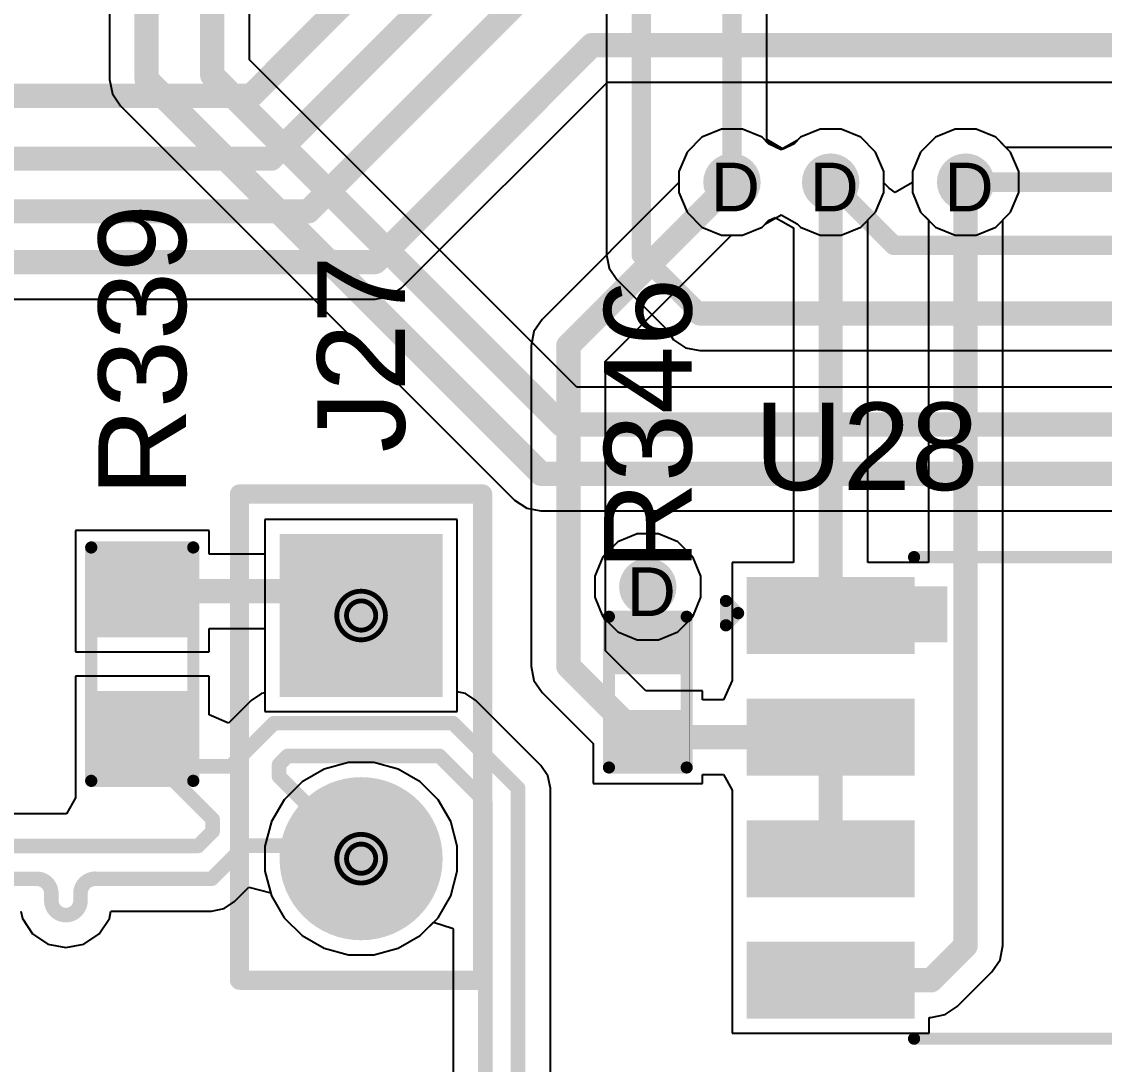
# Model space of a CAD drawing. Header units: inches. Extents: x -11 to 5428, y 0 to 5423.
# Drawn here: x 134.55 to 145.86, y 19.94 to 30.84 of the extents above; entities that cross this region are included whole.
import ezdxf

# ---------------------------------------------------------------- set-up
doc = ezdxf.new("R2010")
doc.units = ezdxf.units.IN
for name, color, linetype in [('Bottom Layer', 5, 'Continuous'), ('Bottom Solder', 6, 'Continuous'), ('Drill Drawing', 1, 'Continuous'), ('GND', 16, 'Continuous'), ('Multi-Layer', 9, 'Continuous'), ('Pad Holes', 156, 'Continuous'), ('PWR', 76, 'Continuous'), ('Top Layer', 1, 'Continuous'), ('Top Overlay', 2, 'Continuous'), ('Top Paste', 8, 'Continuous'), ('Top Solder', 216, 'Continuous'), ('Via Holes', 16, 'Continuous')]:
    doc.layers.add(name, color=color, linetype=linetype)
doc.styles.add('Arial', font='', dxfattribs={"height": 0.2})
doc.styles.get('Arial').set_extended_font_data('Arial')

# ---------------------------------------------------------------- blocks, each defined once
blk = doc.blocks.new('HDR1X2__283')
at = {"layer": 'Bottom Layer'}
blk.add_hatch(color=5, dxfattribs=at).paths.add_polyline_path([(-0.75, 0.75), (0.75, 0.75), (0.75, -0.75), (-0.75, -0.75)])
h = blk.add_hatch(color=5, dxfattribs=at)
edge = h.paths.add_edge_path()
edge.add_arc((2.54, 0), 0.75, 0, 360)
at = {"layer": 'Bottom Solder'}
blk.add_hatch(color=6, dxfattribs=at).paths.add_polyline_path([(-0.852, 0.852), (0.852, 0.852), (0.852, -0.852), (-0.852, -0.852)])
h = blk.add_hatch(color=6, dxfattribs=at)
edge = h.paths.add_edge_path()
edge.add_arc((2.54, 0), 0.852, 0, 360)
at = {"layer": 'GND'}
blk.add_hatch(color=16, dxfattribs=at).paths.add_polyline_path([(-0.75, 0.75), (0.75, 0.75), (0.75, -0.75), (-0.75, -0.75)])
h = blk.add_hatch(color=16, dxfattribs=at)
edge = h.paths.add_edge_path()
edge.add_arc((2.54, 0), 0.75, 0, 360)
at = {"layer": 'Multi-Layer'}
blk.add_hatch(color=9, dxfattribs=at).paths.add_polyline_path([(-0.75, 0.75), (0.75, 0.75), (0.75, -0.75), (-0.75, -0.75)])
h = blk.add_hatch(color=9, dxfattribs=at)
edge = h.paths.add_edge_path()
edge.add_arc((2.54, 0), 0.75, 0, 360)
at = {"layer": 'Pad Holes'}
h = blk.add_hatch(color=7, dxfattribs=at)
edge = h.paths.add_edge_path()
edge.add_arc((0, 0), 0.45, 0, 360)
h = blk.add_hatch(color=7, dxfattribs=at)
edge = h.paths.add_edge_path()
edge.add_arc((2.54, 0), 0.45, 0, 360)
at = {"layer": 'PWR'}
blk.add_hatch(color=76, dxfattribs=at).paths.add_polyline_path([(-0.75, 0.75), (0.75, 0.75), (0.75, -0.75), (-0.75, -0.75)])
h = blk.add_hatch(color=76, dxfattribs=at)
edge = h.paths.add_edge_path()
edge.add_arc((2.54, 0), 0.75, 0, 360)
at = {"layer": 'Top Layer'}
blk.add_hatch(color=1, dxfattribs=at).paths.add_polyline_path([(-0.75, 0.75), (0.75, 0.75), (0.75, -0.75), (-0.75, -0.75)])
h = blk.add_hatch(color=1, dxfattribs=at)
edge = h.paths.add_edge_path()
edge.add_arc((2.54, 0), 0.75, 0, 360)
at = {"layer": 'Top Solder'}
blk.add_hatch(color=216, dxfattribs=at).paths.add_polyline_path([(-0.852, 0.852), (0.852, 0.852), (0.852, -0.852), (-0.852, -0.852)])
h = blk.add_hatch(color=216, dxfattribs=at)
edge = h.paths.add_edge_path()
edge.add_arc((2.54, 0), 0.852, 0, 360)
at = {"layer": 'Top Overlay'}
for points in [[(-1.27, -1.27, 0.2, 0.2, 0), (-1.27, 1.27, 0.2, 0.2, 0)], [(3.81, 1.27, 0.2, 0.2, 0), (-1.27, 1.27, 0.2, 0.2, 0)], [(3.81, -1.27, 0.2, 0.2, 0), (3.81, 1.27, 0.2, 0.2, 0)], [(3.81, -1.27, 0.2, 0.2, 0), (-1.27, -1.27, 0.2, 0.2, 0)]]:
    blk.add_lwpolyline(points, format="xyseb", dxfattribs=at)
for points in [[(-1.32, 1.27, 0.1, 0.1, 1), (-1.22, 1.27, 0.1, 0.1, 1)], [(-1.32, 1.27, 0.1, 0.1, 1), (-1.22, 1.27, 0.1, 0.1, 1)], [(3.76, 1.27, 0.1, 0.1, 1), (3.86, 1.27, 0.1, 0.1, 1)], [(3.76, 1.27, 0.1, 0.1, 1), (3.86, 1.27, 0.1, 0.1, 1)], [(-1.32, -1.27, 0.1, 0.1, 1), (-1.22, -1.27, 0.1, 0.1, 1)], [(-1.32, -1.27, 0.1, 0.1, 1), (-1.22, -1.27, 0.1, 0.1, 1)], [(3.76, -1.27, 0.1, 0.1, 1), (3.86, -1.27, 0.1, 0.1, 1)], [(3.76, -1.27, 0.1, 0.1, 1), (3.86, -1.27, 0.1, 0.1, 1)]]:
    blk.add_lwpolyline(points, format="xyseb", close=True, dxfattribs=at)
blk = doc.blocks.new('R___0603_288')
at = {"layer": 'Top Layer'}
for points in [[(-0.381, 0.444), (-0.381, -0.445), (-1.143, -0.445), (-1.143, 0.444)], [(1.143, 0.444), (1.143, -0.445), (0.381, -0.445), (0.381, 0.444)]]:
    blk.add_hatch(color=1, dxfattribs=at).paths.add_polyline_path(points)
at = {"layer": 'Top Paste'}
for points in [[(-0.381, 0.444), (-0.381, -0.445), (-1.143, -0.445), (-1.143, 0.444)], [(1.143, 0.444), (1.143, -0.445), (0.381, -0.445), (0.381, 0.444)]]:
    blk.add_hatch(color=8, dxfattribs=at).paths.add_polyline_path(points)
at = {"layer": 'Top Solder'}
for points in [[(-0.279, 0.546), (-0.279, -0.546), (-1.245, -0.546), (-1.245, 0.546)], [(1.245, 0.546), (1.245, -0.546), (0.279, -0.546), (0.279, 0.546)]]:
    blk.add_hatch(color=216, dxfattribs=at).paths.add_polyline_path(points)
at = {"layer": 'Top Overlay'}
for points in [[(-1.219, -0.533, 0.127, 0.127, 0), (-1.219, 0.533, 0.127, 0.127, 0)], [(1.219, 0.533, 0.127, 0.127, 0), (-1.219, 0.533, 0.127, 0.127, 0)], [(1.219, -0.533, 0.127, 0.127, 0), (1.219, 0.533, 0.127, 0.127, 0)], [(1.219, -0.533, 0.127, 0.127, 0), (-1.219, -0.533, 0.127, 0.127, 0)]]:
    blk.add_lwpolyline(points, format="xyseb", dxfattribs=at)
for points in [[(-1.251, 0.533, 0.0635, 0.0635, 1), (-1.187, 0.533, 0.0635, 0.0635, 1)], [(-1.251, 0.533, 0.0635, 0.0635, 1), (-1.187, 0.533, 0.0635, 0.0635, 1)], [(1.187, 0.533, 0.0635, 0.0635, 1), (1.251, 0.533, 0.0635, 0.0635, 1)], [(1.187, 0.533, 0.0635, 0.0635, 1), (1.251, 0.533, 0.0635, 0.0635, 1)], [(-1.251, -0.533, 0.0635, 0.0635, 1), (-1.187, -0.533, 0.0635, 0.0635, 1)], [(-1.251, -0.533, 0.0635, 0.0635, 1), (-1.187, -0.533, 0.0635, 0.0635, 1)], [(1.187, -0.533, 0.0635, 0.0635, 1), (1.251, -0.533, 0.0635, 0.0635, 1)], [(1.187, -0.533, 0.0635, 0.0635, 1), (1.251, -0.533, 0.0635, 0.0635, 1)]]:
    blk.add_lwpolyline(points, format="xyseb", close=True, dxfattribs=at)
blk = doc.blocks.new('SOIC_8_0_154___3_90___W______293')
at = {"layer": 'Top Layer'}
for points in [[(-3.475, 1.605), (-3.475, 2.205), (-1.925, 2.205), (-1.925, 1.605)], [(1.925, 1.605), (1.925, 2.205), (3.475, 2.205), (3.475, 1.605)], [(-3.475, 0.335), (-3.475, 0.935), (-1.925, 0.935), (-1.925, 0.335)], [(1.925, 0.335), (1.925, 0.935), (3.475, 0.935), (3.475, 0.335)], [(-3.475, -0.935), (-3.475, -0.335), (-1.925, -0.335), (-1.925, -0.935)], [(1.925, -0.935), (1.925, -0.335), (3.475, -0.335), (3.475, -0.935)], [(-3.475, -2.205), (-3.475, -1.605), (-1.925, -1.605), (-1.925, -2.205)], [(1.925, -2.205), (1.925, -1.605), (3.475, -1.605), (3.475, -2.205)]]:
    blk.add_hatch(color=1, dxfattribs=at).paths.add_polyline_path(points)
at = {"layer": 'Top Overlay'}
blk.add_hatch(color=2, dxfattribs=at).paths.add_polyline_path([(-1.838, 1.626), (-1.483, 1.626), (-1.483, 2.21), (-1.838, 2.21)])
at = {"layer": 'Top Paste'}
for points in [[(-3.475, 1.605), (-3.475, 2.205), (-1.925, 2.205), (-1.925, 1.605)], [(1.925, 1.605), (1.925, 2.205), (3.475, 2.205), (3.475, 1.605)], [(-3.475, 0.335), (-3.475, 0.935), (-1.925, 0.935), (-1.925, 0.335)], [(1.925, 0.335), (1.925, 0.935), (3.475, 0.935), (3.475, 0.335)], [(-3.475, -0.935), (-3.475, -0.335), (-1.925, -0.335), (-1.925, -0.935)], [(1.925, -0.935), (1.925, -0.335), (3.475, -0.335), (3.475, -0.935)], [(-3.475, -2.205), (-3.475, -1.605), (-1.925, -1.605), (-1.925, -2.205)], [(1.925, -2.205), (1.925, -1.605), (3.475, -1.605), (3.475, -2.205)]]:
    blk.add_hatch(color=8, dxfattribs=at).paths.add_polyline_path(points)
at = {"layer": 'Top Solder'}
for points in [[(-3.577, 1.503), (-3.577, 2.307), (-1.823, 2.307), (-1.823, 1.503)], [(1.823, 1.503), (1.823, 2.307), (3.577, 2.307), (3.577, 1.503)], [(-3.577, 0.233), (-3.577, 1.037), (-1.823, 1.037), (-1.823, 0.233)], [(1.823, 0.233), (1.823, 1.037), (3.577, 1.037), (3.577, 0.233)], [(-3.577, -1.037), (-3.577, -0.233), (-1.823, -0.233), (-1.823, -1.037)], [(1.823, -1.037), (1.823, -0.233), (3.577, -0.233), (3.577, -1.037)], [(-3.577, -2.307), (-3.577, -1.503), (-1.823, -1.503), (-1.823, -2.307)], [(1.823, -2.307), (1.823, -1.503), (3.577, -1.503), (3.577, -2.307)]]:
    blk.add_hatch(color=216, dxfattribs=at).paths.add_polyline_path(points)
at = {"layer": 'Top Overlay'}
for points in [[(-1.829, 2.515, 0.127, 0.127, 0), (1.803, 2.515, 0.127, 0.127, 0)], [(-3.794, 2.057, 0.127, 0.127, 0), (-3.667, 1.93, 0.127, 0.127, 0)], [(-3.794, 1.803, 0.127, 0.127, 0), (-3.794, 2.057, 0.127, 0.127, 0)], [(-3.794, 1.803, 0.127, 0.127, 0), (-3.667, 1.93, 0.127, 0.127, 0)], [(-1.829, -2.515, 0.127, 0.127, 0), (1.803, -2.515, 0.127, 0.127, 0)]]:
    blk.add_lwpolyline(points, format="xyseb", dxfattribs=at)
for points in [[(-1.861, 2.515, 0.0635, 0.0635, 1), (-1.797, 2.515, 0.0635, 0.0635, 1)], [(1.772, 2.515, 0.0635, 0.0635, 1), (1.835, 2.515, 0.0635, 0.0635, 1)], [(-3.826, 2.057, 0.0635, 0.0635, 1), (-3.762, 2.057, 0.0635, 0.0635, 1)], [(-3.826, 2.057, 0.0635, 0.0635, 1), (-3.762, 2.057, 0.0635, 0.0635, 1)], [(-3.699, 1.93, 0.0635, 0.0635, 1), (-3.635, 1.93, 0.0635, 0.0635, 1)], [(-3.699, 1.93, 0.0635, 0.0635, 1), (-3.635, 1.93, 0.0635, 0.0635, 1)], [(-3.826, 1.803, 0.0635, 0.0635, 1), (-3.762, 1.803, 0.0635, 0.0635, 1)], [(-3.826, 1.803, 0.0635, 0.0635, 1), (-3.762, 1.803, 0.0635, 0.0635, 1)], [(-1.861, -2.515, 0.0635, 0.0635, 1), (-1.797, -2.515, 0.0635, 0.0635, 1)], [(1.772, -2.515, 0.0635, 0.0635, 1), (1.835, -2.515, 0.0635, 0.0635, 1)]]:
    blk.add_lwpolyline(points, format="xyseb", close=True, dxfattribs=at)
blk = doc.blocks.new('R___0402_296')
at = {"layer": 'Top Layer'}
for points in [[(-0.699, -0.318), (-0.699, 0.317), (-0.241, 0.317), (-0.241, -0.318)], [(0.241, -0.318), (0.241, 0.317), (0.698, 0.317), (0.698, -0.318)]]:
    blk.add_hatch(color=1, dxfattribs=at).paths.add_polyline_path(points)
at = {"layer": 'Top Paste'}
for points in [[(-0.699, -0.318), (-0.699, 0.317), (-0.241, 0.317), (-0.241, -0.318)], [(0.241, -0.318), (0.241, 0.317), (0.698, 0.317), (0.698, -0.318)]]:
    blk.add_hatch(color=8, dxfattribs=at).paths.add_polyline_path(points)
at = {"layer": 'Top Solder'}
for points in [[(-0.754, -0.373), (-0.754, 0.372), (-0.186, 0.372), (-0.186, -0.373)], [(0.186, -0.373), (0.186, 0.372), (0.753, 0.372), (0.753, -0.373)]]:
    blk.add_hatch(color=216, dxfattribs=at).paths.add_polyline_path(points)
at = {"layer": 'Top Overlay'}
for points in [[(-0.787, 0.406, 0.127, 0.127, 0), (-0.787, -0.406, 0.127, 0.127, 0)], [(-0.787, 0.406, 0.127, 0.127, 0), (0.787, 0.406, 0.127, 0.127, 0)], [(0.787, 0.406, 0.127, 0.127, 0), (0.787, -0.406, 0.127, 0.127, 0)], [(-0.787, -0.406, 0.127, 0.127, 0), (0.787, -0.406, 0.127, 0.127, 0)], [(-0.813, -0.432, 0.00323, 0.00323, 0), (0.813, -0.432, 0.00323, 0.00323, 0)]]:
    blk.add_lwpolyline(points, format="xyseb", dxfattribs=at)
for points in [[(-0.819, 0.406, 0.0635, 0.0635, 1), (-0.756, 0.406, 0.0635, 0.0635, 1)], [(-0.819, 0.406, 0.0635, 0.0635, 1), (-0.756, 0.406, 0.0635, 0.0635, 1)], [(0.756, 0.406, 0.0635, 0.0635, 1), (0.819, 0.406, 0.0635, 0.0635, 1)], [(0.756, 0.406, 0.0635, 0.0635, 1), (0.819, 0.406, 0.0635, 0.0635, 1)], [(-0.819, -0.406, 0.0635, 0.0635, 1), (-0.756, -0.406, 0.0635, 0.0635, 1)], [(-0.819, -0.406, 0.0635, 0.0635, 1), (-0.756, -0.406, 0.0635, 0.0635, 1)], [(-0.814, -0.432, 0.00161, 0.00161, 1), (-0.812, -0.432, 0.00161, 0.00161, 1)], [(0.756, -0.406, 0.0635, 0.0635, 1), (0.819, -0.406, 0.0635, 0.0635, 1)], [(0.756, -0.406, 0.0635, 0.0635, 1), (0.819, -0.406, 0.0635, 0.0635, 1)], [(0.812, -0.432, 0.00161, 0.00161, 1), (0.814, -0.432, 0.00161, 0.00161, 1)]]:
    blk.add_lwpolyline(points, format="xyseb", close=True, dxfattribs=at)

msp = doc.modelspace()

# ---------------------------------------------------------------- hatches: boundary and pattern name
at = {"layer": 'Bottom Layer'}
h = msp.add_hatch(color=5, dxfattribs=at)
edge = h.paths.add_edge_path()
edge.add_arc((141.968, 29.159), 0.3, 0, 360)
h = msp.add_hatch(color=5, dxfattribs=at)
edge = h.paths.add_edge_path()
edge.add_arc((142.999, 29.159), 0.3, 0, 360)
h = msp.add_hatch(color=5, dxfattribs=at)
edge = h.paths.add_edge_path()
edge.add_arc((144.409, 29.159), 0.3, 0, 360)
h = msp.add_hatch(color=5, dxfattribs=at)
edge = h.paths.add_edge_path()
edge.add_arc((141.089, 24.932), 0.3, 0, 360)
at = {"layer": 'GND'}
h = msp.add_hatch(color=16, dxfattribs=at)
edge = h.paths.add_edge_path()
edge.add_arc((141.968, 29.159), 0.3, 0, 360)
h = msp.add_hatch(color=16, dxfattribs=at)
edge = h.paths.add_edge_path()
edge.add_arc((142.999, 29.159), 0.3, 0, 360)
h = msp.add_hatch(color=16, dxfattribs=at)
edge = h.paths.add_edge_path()
edge.add_arc((144.409, 29.159), 0.3, 0, 360)
h = msp.add_hatch(color=16, dxfattribs=at)
edge = h.paths.add_edge_path()
edge.add_arc((141.089, 24.932), 0.3, 0, 360)
at = {"layer": 'PWR'}
h = msp.add_hatch(color=76, dxfattribs=at)
edge = h.paths.add_edge_path()
edge.add_arc((141.968, 29.159), 0.3, 0, 360)
h = msp.add_hatch(color=76, dxfattribs=at)
edge = h.paths.add_edge_path()
edge.add_arc((142.999, 29.159), 0.3, 0, 360)
h = msp.add_hatch(color=76, dxfattribs=at)
edge = h.paths.add_edge_path()
edge.add_arc((144.409, 29.159), 0.3, 0, 360)
h = msp.add_hatch(color=76, dxfattribs=at)
edge = h.paths.add_edge_path()
edge.add_arc((141.089, 24.932), 0.3, 0, 360)
at = {"layer": 'Top Layer'}
h = msp.add_hatch(color=1, dxfattribs=at)
edge = h.paths.add_edge_path()
edge.add_arc((141.968, 29.159), 0.3, 0, 360)
h = msp.add_hatch(color=1, dxfattribs=at)
edge = h.paths.add_edge_path()
edge.add_arc((142.999, 29.159), 0.3, 0, 360)
h = msp.add_hatch(color=1, dxfattribs=at)
edge = h.paths.add_edge_path()
edge.add_arc((144.409, 29.159), 0.3, 0, 360)
h = msp.add_hatch(color=1, dxfattribs=at)
edge = h.paths.add_edge_path()
edge.add_arc((141.089, 24.932), 0.3, 0, 360)
at = {"layer": 'Via Holes'}
h = msp.add_hatch(color=7, dxfattribs=at)
edge = h.paths.add_edge_path()
edge.add_arc((141.968, 29.159), 0.15, 0, 360)
h = msp.add_hatch(color=7, dxfattribs=at)
edge = h.paths.add_edge_path()
edge.add_arc((142.999, 29.159), 0.15, 0, 360)
h = msp.add_hatch(color=7, dxfattribs=at)
edge = h.paths.add_edge_path()
edge.add_arc((144.409, 29.159), 0.15, 0, 360)
h = msp.add_hatch(color=7, dxfattribs=at)
edge = h.paths.add_edge_path()
edge.add_arc((141.089, 24.932), 0.15, 0, 360)

# ---------------------------------------------------------------- linework, layer by layer
at = {"layer": 'Bottom Layer'}
for p, q in [((135.466, 31.999), (135.466, 30.231)), ((136.928, 30.436), (136.928, 31.183)), ((140.658, 30.999), (140.658, 28.4)), ((142.331, 29.606), (142.331, 30.999)), ((140.347, 27.016), (136.928, 30.436)), ((135.466, 30.231), (135.496, 30.083)), ((135.496, 30.083), (135.58, 29.957)), ((135.58, 29.957), (139.698, 25.838)), ((142.889, 29.713), (142.685, 29.629)), ((143.109, 29.713), (142.889, 29.713)), ((143.313, 29.629), (143.109, 29.713)), ((144.299, 29.713), (144.095, 29.629)), ((144.519, 29.713), (144.299, 29.713)), ((144.723, 29.629), (144.519, 29.713)), ((142.503, 29.505), (142.331, 29.606)), ((142.616, 29.56), (142.503, 29.505)), ((142.685, 29.629), (142.616, 29.56)), ((143.468, 29.473), (143.313, 29.629)), ((144.095, 29.629), (143.939, 29.473)), ((144.83, 29.522), (144.723, 29.629)), ((158.691, 29.522), (144.83, 29.522)), ((143.553, 29.269), (143.468, 29.473)), ((143.939, 29.473), (143.855, 29.269)), ((143.553, 29.152), (143.553, 29.269)), ((143.855, 29.269), (143.855, 29.154)), ((143.61, 29.095), (143.553, 29.152)), ((143.673, 29.052), (143.61, 29.095)), ((143.855, 29.154), (143.673, 29.052)), ((140.658, 28.4), (140.658, 28.4)), ((140.658, 28.4), (140.686, 28.261)), ((140.686, 28.261), (140.764, 28.143)), ((140.764, 28.143), (141.285, 27.623)), ((141.285, 27.623), (141.358, 27.513)), ((141.358, 27.513), (141.484, 27.429)), ((141.484, 27.429), (141.633, 27.399)), ((141.633, 27.399), (163.697, 27.399)), ((168.921, 27.016), (140.347, 27.016)), ((139.698, 25.838), (139.824, 25.754)), ((139.824, 25.754), (139.973, 25.725)), ((139.973, 25.725), (155.323, 25.725)), ((139.098, 25.636), (137.09, 25.636)), ((137.09, 25.636), (137.09, 23.628)), ((139.098, 23.628), (139.098, 25.636)), ((137.09, 23.628), (139.098, 23.628)), ((137.962, 23.096), (137.707, 23.027)), ((138.226, 23.096), (137.962, 23.096)), ((138.482, 23.027), (138.226, 23.096)), ((137.707, 23.027), (137.478, 22.895)), ((138.711, 22.895), (138.482, 23.027)), ((137.478, 22.895), (137.291, 22.708)), ((138.898, 22.708), (138.711, 22.895)), ((137.291, 22.708), (137.159, 22.479)), ((139.03, 22.479), (138.898, 22.708)), ((137.159, 22.479), (137.09, 22.224)), ((139.098, 22.224), (139.03, 22.479)), ((137.09, 22.224), (137.09, 21.96)), ((139.098, 21.96), (139.098, 22.224)), ((137.09, 21.96), (137.159, 21.704)), ((139.03, 21.704), (139.098, 21.96)), ((137.159, 21.704), (137.291, 21.475)), ((138.898, 21.475), (139.03, 21.704)), ((137.291, 21.475), (137.478, 21.288)), ((138.711, 21.288), (138.898, 21.475)), ((137.478, 21.288), (137.707, 21.156)), ((138.482, 21.156), (138.711, 21.288)), ((137.707, 21.156), (137.962, 21.088)), ((138.226, 21.088), (138.482, 21.156)), ((137.962, 21.088), (138.226, 21.088))]:
    msp.add_line(p, q, dxfattribs=at)
for points in [[(135.854, 30.231, 0.254, 0.254, 0), (135.854, 31.999, 0.254, 0.254, 0)], [(136.539, 30.275, 0.254, 0.254, 0), (136.539, 31.656, 0.254, 0.254, 0)], [(141.021, 28.4, 0.203, 0.203, 0), (141.021, 31.42, 0.203, 0.203, 0)], [(141.968, 29.159, 0.203, 0.203, 0), (141.968, 31.42, 0.203, 0.203, 0)], [(135.854, 30.231, 0.254, 0.254, 0), (139.973, 26.113, 0.254, 0.254, 0)], [(136.539, 30.275, 0.254, 0.254, 0), (140.186, 26.628, 0.254, 0.254, 0)], [(142.999, 29.159, 0.203, 0.203, 0), (143.659, 28.499, 0.203, 0.203, 0)], [(144.409, 29.159, 0.203, 0.203, 0), (158.841, 29.159, 0.203, 0.203, 0)], [(141.021, 28.4, 0.203, 0.203, 0), (141.633, 27.788, 0.203, 0.203, 0)], [(143.659, 28.499, 0.203, 0.203, 0), (159.024, 28.499, 0.203, 0.203, 0)], [(141.633, 27.788, 0.254, 0.254, 0), (163.697, 27.788, 0.254, 0.254, 0)], [(140.186, 26.628, 0.254, 0.254, 0), (169.082, 26.628, 0.254, 0.254, 0)], [(139.973, 26.113, 0.254, 0.254, 0), (169.295, 26.113, 0.254, 0.254, 0)]]:
    msp.add_lwpolyline(points, format="xyseb", dxfattribs=at)
for points in [[(135.791, 30.231, 0.127, 0.127, 1), (135.918, 30.231, 0.127, 0.127, 1)], [(135.791, 30.231, 0.127, 0.127, 1), (135.918, 30.231, 0.127, 0.127, 1)], [(136.476, 30.275, 0.127, 0.127, 1), (136.603, 30.275, 0.127, 0.127, 1)], [(136.476, 30.275, 0.127, 0.127, 1), (136.603, 30.275, 0.127, 0.127, 1)], [(141.917, 29.159, 0.102, 0.102, 1), (142.019, 29.159, 0.102, 0.102, 1)], [(142.948, 29.159, 0.102, 0.102, 1), (143.05, 29.159, 0.102, 0.102, 1)], [(144.358, 29.159, 0.102, 0.102, 1), (144.46, 29.159, 0.102, 0.102, 1)], [(140.97, 28.4, 0.102, 0.102, 1), (141.072, 28.4, 0.102, 0.102, 1)], [(140.97, 28.4, 0.102, 0.102, 1), (141.072, 28.4, 0.102, 0.102, 1)], [(143.608, 28.499, 0.102, 0.102, 1), (143.71, 28.499, 0.102, 0.102, 1)], [(143.608, 28.499, 0.102, 0.102, 1), (143.71, 28.499, 0.102, 0.102, 1)], [(141.569, 27.788, 0.127, 0.127, 1), (141.696, 27.788, 0.127, 0.127, 1)], [(141.582, 27.788, 0.102, 0.102, 1), (141.684, 27.788, 0.102, 0.102, 1)], [(140.122, 26.628, 0.127, 0.127, 1), (140.249, 26.628, 0.127, 0.127, 1)], [(140.123, 26.628, 0.127, 0.127, 1), (140.25, 26.628, 0.127, 0.127, 1)], [(139.909, 26.113, 0.127, 0.127, 1), (140.036, 26.113, 0.127, 0.127, 1)], [(139.909, 26.113, 0.127, 0.127, 1), (140.036, 26.113, 0.127, 0.127, 1)]]:
    msp.add_lwpolyline(points, format="xyseb", close=True, dxfattribs=at)
at = {"layer": 'Drill Drawing'}
for points in [[(138.348, 24.632, 0.0508, 0.0508, 1), (137.84, 24.632, 0.0508, 0.0508, 1)], [(138.247, 24.632, 0.0508, 0.0508, 1), (137.942, 24.632, 0.0508, 0.0508, 1)], [(137.827, 24.632, 0.0254, 0.0254, 1), (137.853, 24.632, 0.0254, 0.0254, 1)], [(137.929, 24.632, 0.0254, 0.0254, 1), (137.954, 24.632, 0.0254, 0.0254, 1)], [(138.234, 24.632, 0.0254, 0.0254, 1), (138.259, 24.632, 0.0254, 0.0254, 1)], [(138.335, 24.632, 0.0254, 0.0254, 1), (138.361, 24.632, 0.0254, 0.0254, 1)], [(138.348, 22.092, 0.0508, 0.0508, 1), (137.84, 22.092, 0.0508, 0.0508, 1)], [(138.247, 22.092, 0.0508, 0.0508, 1), (137.942, 22.092, 0.0508, 0.0508, 1)], [(137.827, 22.092, 0.0254, 0.0254, 1), (137.853, 22.092, 0.0254, 0.0254, 1)], [(137.929, 22.092, 0.0254, 0.0254, 1), (137.954, 22.092, 0.0254, 0.0254, 1)], [(138.234, 22.092, 0.0254, 0.0254, 1), (138.259, 22.092, 0.0254, 0.0254, 1)], [(138.335, 22.092, 0.0254, 0.0254, 1), (138.361, 22.092, 0.0254, 0.0254, 1)]]:
    msp.add_lwpolyline(points, format="xyseb", close=True, dxfattribs=at)
at = {"layer": 'GND'}
for p, q in [((141.858, 29.713), (141.654, 29.629)), ((142.078, 29.713), (141.858, 29.713)), ((142.282, 29.629), (142.078, 29.713)), ((142.889, 29.713), (142.685, 29.629)), ((143.109, 29.713), (142.889, 29.713)), ((143.313, 29.629), (143.109, 29.713)), ((144.299, 29.713), (144.095, 29.629)), ((144.519, 29.713), (144.299, 29.713)), ((144.723, 29.629), (144.519, 29.713)), ((141.654, 29.629), (141.499, 29.473)), ((142.318, 29.593), (142.282, 29.629)), ((142.483, 29.499), (142.318, 29.593)), ((142.649, 29.593), (142.483, 29.499)), ((142.685, 29.629), (142.649, 29.593)), ((143.468, 29.473), (143.313, 29.629)), ((144.095, 29.629), (143.939, 29.473)), ((144.879, 29.473), (144.723, 29.629)), ((141.499, 29.473), (141.414, 29.269)), ((143.553, 29.269), (143.468, 29.473)), ((143.939, 29.473), (143.855, 29.269)), ((144.963, 29.269), (144.879, 29.473)), ((141.414, 29.269), (141.414, 29.049)), ((143.553, 29.049), (143.553, 29.269)), ((143.855, 29.269), (143.855, 29.049)), ((144.963, 29.049), (144.963, 29.269)), ((141.414, 29.049), (141.499, 28.845)), ((143.468, 28.845), (143.553, 29.049)), ((143.855, 29.049), (143.939, 28.845)), ((144.879, 28.845), (144.963, 29.049)), ((141.499, 28.845), (141.654, 28.69)), ((143.313, 28.69), (143.468, 28.845)), ((143.939, 28.845), (144.095, 28.69)), ((144.723, 28.69), (144.879, 28.845)), ((142.318, 28.725), (142.483, 28.819)), ((142.483, 28.819), (142.649, 28.725)), ((141.654, 28.69), (141.858, 28.605)), ((142.078, 28.605), (142.282, 28.69)), ((142.282, 28.69), (142.318, 28.725)), ((142.649, 28.725), (142.685, 28.69)), ((142.685, 28.69), (142.889, 28.605)), ((143.109, 28.605), (143.313, 28.69)), ((144.095, 28.69), (144.299, 28.605)), ((144.519, 28.605), (144.723, 28.69)), ((141.858, 28.605), (142.078, 28.605)), ((142.889, 28.605), (143.109, 28.605)), ((144.299, 28.605), (144.519, 28.605)), ((139.098, 25.636), (137.09, 25.636)), ((137.09, 25.636), (137.09, 23.628)), ((139.098, 23.628), (139.098, 25.636)), ((137.09, 23.628), (139.098, 23.628)), ((137.962, 23.096), (137.707, 23.027)), ((138.226, 23.096), (137.962, 23.096)), ((138.482, 23.027), (138.226, 23.096)), ((137.707, 23.027), (137.478, 22.895)), ((138.711, 22.895), (138.482, 23.027)), ((137.478, 22.895), (137.291, 22.708)), ((138.898, 22.708), (138.711, 22.895)), ((137.291, 22.708), (137.159, 22.479)), ((139.03, 22.479), (138.898, 22.708)), ((137.159, 22.479), (137.09, 22.224)), ((139.098, 22.224), (139.03, 22.479)), ((137.09, 22.224), (137.09, 21.96)), ((139.098, 21.96), (139.098, 22.224)), ((137.09, 21.96), (137.159, 21.704)), ((139.03, 21.704), (139.098, 21.96)), ((137.159, 21.704), (137.291, 21.475)), ((138.898, 21.475), (139.03, 21.704)), ((137.291, 21.475), (137.478, 21.288)), ((138.711, 21.288), (138.898, 21.475)), ((137.478, 21.288), (137.707, 21.156)), ((138.482, 21.156), (138.711, 21.288)), ((137.707, 21.156), (137.962, 21.088)), ((138.226, 21.088), (138.482, 21.156)), ((137.962, 21.088), (138.226, 21.088))]:
    msp.add_line(p, q, dxfattribs=at)
at = {"layer": 'PWR'}
for p, q in [((141.858, 29.713), (141.654, 29.629)), ((142.078, 29.713), (141.858, 29.713)), ((142.282, 29.629), (142.078, 29.713)), ((142.889, 29.713), (142.685, 29.629)), ((143.109, 29.713), (142.889, 29.713)), ((143.313, 29.629), (143.109, 29.713)), ((144.299, 29.713), (144.095, 29.629)), ((144.519, 29.713), (144.299, 29.713)), ((144.723, 29.629), (144.519, 29.713)), ((141.654, 29.629), (141.499, 29.473)), ((142.318, 29.593), (142.282, 29.629)), ((142.483, 29.499), (142.318, 29.593)), ((142.649, 29.593), (142.483, 29.499)), ((142.685, 29.629), (142.649, 29.593)), ((143.468, 29.473), (143.313, 29.629)), ((144.095, 29.629), (143.939, 29.473)), ((144.879, 29.473), (144.723, 29.629)), ((141.499, 29.473), (141.414, 29.269)), ((143.553, 29.269), (143.468, 29.473)), ((143.939, 29.473), (143.855, 29.269)), ((144.963, 29.269), (144.879, 29.473)), ((141.414, 29.269), (141.414, 29.049)), ((143.553, 29.049), (143.553, 29.269)), ((143.855, 29.269), (143.855, 29.049)), ((144.963, 29.049), (144.963, 29.269)), ((141.414, 29.049), (141.499, 28.845)), ((143.468, 28.845), (143.553, 29.049)), ((143.855, 29.049), (143.939, 28.845)), ((144.879, 28.845), (144.963, 29.049)), ((141.499, 28.845), (141.654, 28.69)), ((143.313, 28.69), (143.468, 28.845)), ((143.939, 28.845), (144.095, 28.69)), ((144.723, 28.69), (144.879, 28.845)), ((142.318, 28.725), (142.483, 28.819)), ((142.483, 28.819), (142.649, 28.725)), ((141.654, 28.69), (141.858, 28.605)), ((142.078, 28.605), (142.282, 28.69)), ((142.282, 28.69), (142.318, 28.725)), ((142.649, 28.725), (142.685, 28.69)), ((142.685, 28.69), (142.889, 28.605)), ((143.109, 28.605), (143.313, 28.69)), ((144.095, 28.69), (144.299, 28.605)), ((144.519, 28.605), (144.723, 28.69)), ((141.858, 28.605), (142.078, 28.605)), ((142.889, 28.605), (143.109, 28.605)), ((144.299, 28.605), (144.519, 28.605)), ((139.098, 25.636), (137.09, 25.636)), ((137.09, 25.636), (137.09, 23.628)), ((139.098, 23.628), (139.098, 25.636)), ((140.978, 25.486), (140.775, 25.401)), ((141.199, 25.486), (140.978, 25.486)), ((141.402, 25.401), (141.199, 25.486)), ((140.775, 25.401), (140.619, 25.246)), ((141.558, 25.246), (141.402, 25.401)), ((140.619, 25.246), (140.535, 25.042)), ((141.643, 25.042), (141.558, 25.246)), ((140.535, 25.042), (140.535, 24.822)), ((141.643, 24.822), (141.643, 25.042)), ((140.535, 24.822), (140.619, 24.618)), ((141.558, 24.618), (141.643, 24.822)), ((140.619, 24.618), (140.775, 24.462)), ((141.402, 24.462), (141.558, 24.618)), ((140.775, 24.462), (140.978, 24.378)), ((141.199, 24.378), (141.402, 24.462)), ((140.978, 24.378), (141.199, 24.378)), ((137.09, 23.628), (139.098, 23.628)), ((137.962, 23.096), (137.707, 23.027)), ((138.226, 23.096), (137.962, 23.096)), ((138.482, 23.027), (138.226, 23.096)), ((137.707, 23.027), (137.478, 22.895)), ((138.711, 22.895), (138.482, 23.027)), ((137.478, 22.895), (137.291, 22.708)), ((138.898, 22.708), (138.711, 22.895)), ((137.291, 22.708), (137.159, 22.479)), ((139.03, 22.479), (138.898, 22.708)), ((137.159, 22.479), (137.09, 22.224)), ((139.098, 22.224), (139.03, 22.479)), ((137.09, 22.224), (137.09, 21.96)), ((139.098, 21.96), (139.098, 22.224)), ((137.09, 21.96), (137.159, 21.704)), ((139.03, 21.704), (139.098, 21.96)), ((137.159, 21.704), (137.291, 21.475)), ((138.898, 21.475), (139.03, 21.704)), ((137.291, 21.475), (137.478, 21.288)), ((138.711, 21.288), (138.898, 21.475)), ((137.478, 21.288), (137.707, 21.156)), ((138.482, 21.156), (138.711, 21.288)), ((137.707, 21.156), (137.962, 21.088)), ((138.226, 21.088), (138.482, 21.156)), ((137.962, 21.088), (138.226, 21.088))]:
    msp.add_line(p, q, dxfattribs=at)
at = {"layer": 'Top Layer'}
for p, q in [((138.514, 28.05), (140.668, 30.203)), ((140.668, 30.203), (159.084, 30.203)), ((141.858, 29.713), (141.654, 29.629)), ((142.078, 29.713), (141.858, 29.713)), ((142.282, 29.629), (142.078, 29.713)), ((142.889, 29.713), (142.685, 29.629)), ((143.109, 29.713), (142.889, 29.713)), ((143.313, 29.629), (143.109, 29.713)), ((144.299, 29.713), (144.095, 29.629)), ((144.519, 29.713), (144.299, 29.713)), ((144.723, 29.629), (144.519, 29.713)), ((141.654, 29.629), (141.499, 29.473)), ((142.351, 29.56), (142.282, 29.629)), ((142.483, 29.495), (142.351, 29.56)), ((142.616, 29.56), (142.483, 29.495)), ((142.685, 29.629), (142.616, 29.56)), ((143.468, 29.473), (143.313, 29.629)), ((144.095, 29.629), (143.939, 29.473)), ((144.879, 29.473), (144.723, 29.629)), ((141.499, 29.473), (141.414, 29.269)), ((143.553, 29.269), (143.468, 29.473)), ((143.939, 29.473), (143.855, 29.269)), ((144.963, 29.269), (144.879, 29.473)), ((141.414, 29.269), (141.414, 29.155)), ((143.553, 29.049), (143.553, 29.269)), ((143.855, 29.269), (143.855, 29.049)), ((144.963, 29.049), (144.963, 29.269)), ((141.414, 29.155), (139.984, 27.724)), ((143.468, 28.845), (143.553, 29.049)), ((143.855, 29.049), (143.939, 28.845)), ((144.879, 28.845), (144.963, 29.049)), ((143.387, 28.764), (143.468, 28.845)), ((143.939, 28.845), (144.021, 28.764)), ((144.797, 28.764), (144.879, 28.845)), ((142.282, 28.69), (142.351, 28.758)), ((142.351, 28.758), (142.418, 28.791)), ((142.418, 28.791), (142.61, 28.683)), ((143.387, 25.186), (143.387, 28.764)), ((144.021, 28.764), (144.021, 25.186)), ((144.797, 21.184), (144.797, 28.764)), ((142.078, 28.605), (142.282, 28.69)), ((142.61, 28.683), (142.61, 25.186)), ((140.647, 27.289), (141.964, 28.605)), ((141.964, 28.605), (142.078, 28.605)), ((138.388, 27.965), (138.514, 28.05)), ((128.231, 27.936), (138.24, 27.936)), ((138.24, 27.936), (138.388, 27.965)), ((139.984, 27.724), (139.9, 27.598)), ((139.9, 27.598), (139.87, 27.45)), ((139.87, 27.45), (139.87, 24.103)), ((140.647, 24.264), (140.647, 27.289)), ((139.098, 25.636), (137.09, 25.636)), ((137.09, 25.636), (137.09, 25.274)), ((139.098, 23.835), (139.098, 25.636)), ((136.507, 25.521), (135.11, 25.521)), ((135.11, 25.521), (135.11, 24.251)), ((136.507, 25.274), (136.507, 25.521)), ((137.09, 25.274), (136.507, 25.274)), ((142.61, 25.186), (141.97, 25.186)), ((141.97, 25.186), (141.97, 24.078)), ((144.021, 25.186), (143.387, 25.186)), ((136.507, 24.251), (136.507, 24.497)), ((136.507, 24.497), (137.09, 24.497)), ((137.09, 24.497), (137.09, 23.825)), ((135.11, 24.251), (136.507, 24.251)), ((141.067, 23.844), (140.647, 24.264)), ((139.87, 24.103), (139.9, 23.954)), ((136.507, 23.997), (135.11, 23.997)), ((135.11, 23.997), (135.11, 22.727)), ((136.507, 23.593), (136.507, 23.997)), ((141.97, 24.078), (141.97, 24.078)), ((141.97, 24.078), (141.97, 23.953)), ((139.9, 23.954), (139.984, 23.828)), ((141.97, 23.953), (141.879, 23.75)), ((137.055, 23.818), (136.946, 23.745)), ((137.09, 23.825), (137.055, 23.818)), ((139.184, 23.818), (139.098, 23.835)), ((139.293, 23.745), (139.184, 23.818)), ((139.984, 23.828), (140.517, 23.295)), ((141.66, 23.844), (141.067, 23.844)), ((141.66, 23.75), (141.66, 23.844)), ((141.879, 23.75), (141.66, 23.75)), ((136.946, 23.745), (136.71, 23.509)), ((139.972, 23.066), (139.293, 23.745)), ((136.71, 23.509), (136.507, 23.593)), ((140.517, 23.295), (140.517, 22.879)), ((140.045, 22.957), (139.972, 23.066)), ((141.66, 22.879), (141.66, 22.973)), ((141.66, 22.973), (141.879, 22.973)), ((141.879, 22.973), (141.97, 22.808)), ((140.071, 22.828), (140.045, 22.957)), ((140.517, 22.879), (141.66, 22.879)), ((140.071, 21.082), (140.071, 22.828)), ((141.97, 22.808), (141.97, 22.646)), ((135.11, 22.727), (135.018, 22.562)), ((141.97, 22.646), (141.97, 22.646)), ((141.97, 22.646), (141.97, 21.538)), ((135.018, 22.562), (134.325, 22.562)), ((136.771, 21.644), (136.923, 21.796)), ((136.923, 21.796), (137.15, 21.736)), ((137.15, 21.736), (137.159, 21.704)), ((136.662, 21.571), (136.771, 21.644)), ((137.159, 21.704), (137.291, 21.475)), ((134.54, 21.545), (134.556, 21.467)), ((135.465, 21.467), (135.481, 21.545)), ((135.481, 21.545), (136.533, 21.545)), ((136.533, 21.545), (136.662, 21.571)), ((141.97, 21.538), (141.97, 21.538)), ((141.97, 21.538), (141.97, 21.376)), ((134.556, 21.467), (134.663, 21.307)), ((135.359, 21.307), (135.465, 21.467)), ((137.291, 21.475), (137.478, 21.288)), ((138.711, 21.288), (138.851, 21.429)), ((138.851, 21.429), (139.044, 21.367)), ((141.97, 21.376), (141.97, 21.376)), ((141.97, 21.376), (141.97, 20.268)), ((134.663, 21.307), (134.822, 21.2)), ((135.199, 21.2), (135.359, 21.307)), ((137.478, 21.288), (137.707, 21.156)), ((138.482, 21.156), (138.711, 21.288)), ((139.044, 21.367), (139.054, 21.359)), ((139.054, 21.359), (139.054, 19.686)), ((134.822, 21.2), (135.011, 21.163)), ((135.011, 21.163), (135.199, 21.2)), ((137.707, 21.156), (137.962, 21.088)), ((138.226, 21.088), (138.482, 21.156)), ((144.768, 21.035), (144.797, 21.184)), ((137.962, 21.088), (138.226, 21.088)), ((140.071, 19.405), (140.071, 21.082)), ((144.684, 20.909), (144.768, 21.035)), ((144.322, 20.547), (144.684, 20.909)), ((144.196, 20.463), (144.322, 20.547)), ((144.028, 20.268), (144.028, 20.433)), ((144.028, 20.433), (144.047, 20.433)), ((144.047, 20.433), (144.196, 20.463)), ((141.97, 20.268), (144.028, 20.268))]:
    msp.add_line(p, q, dxfattribs=at)
for points in [[(137.543, 28.854, 0.254, 0.254, 0), (142.673, 33.983, 0.254, 0.254, 0)], [(137.154, 29.404, 0.254, 0.254, 0), (139.606, 31.856, 0.254, 0.254, 0)], [(136.943, 30.059, 0.254, 0.254, 0), (138.584, 31.701, 0.254, 0.254, 0)], [(138.24, 28.324, 0.254, 0.254, 0), (140.507, 30.591, 0.254, 0.254, 0)], [(140.507, 30.591, 0.254, 0.254, 0), (168.554, 30.591, 0.254, 0.254, 0)], [(41.693, 30.059, 0.254, 0.254, 0), (136.943, 30.059, 0.254, 0.254, 0)], [(47.082, 29.404, 0.254, 0.254, 0), (137.154, 29.404, 0.254, 0.254, 0)], [(140.259, 27.45, 0.254, 0.254, 0), (141.968, 29.159, 0.254, 0.254, 0)], [(142.999, 24.632, 0.254, 0.254, 0), (142.999, 29.159, 0.254, 0.254, 0)], [(144.409, 21.184, 0.254, 0.254, 0), (144.409, 29.159, 0.254, 0.254, 0)], [(53.314, 28.854, 0.254, 0.254, 0), (137.543, 28.854, 0.254, 0.254, 0)], [(62.287, 28.324, 0.254, 0.254, 0), (138.24, 28.324, 0.254, 0.254, 0)], [(140.259, 24.103, 0.254, 0.254, 0), (140.259, 27.45, 0.254, 0.254, 0)], [(135.808, 24.886, 0.254, 0.254, 0), (137.84, 24.886, 0.254, 0.254, 0)], [(137.84, 24.886, 0.254, 0.254, 0), (138.094, 24.632, 0.254, 0.254, 0)], [(141.089, 24.302, 0.203, 0.203, 0), (141.089, 24.932, 0.203, 0.203, 0)], [(140.259, 24.103, 0.254, 0.254, 0), (141, 23.362, 0.254, 0.254, 0)], [(136.734, 23.057, 0.152, 0.152, 0), (137.184, 23.507, 0.152, 0.152, 0)], [(137.184, 23.507, 0.152, 0.152, 0), (139.055, 23.507, 0.152, 0.152, 0)], [(139.055, 23.507, 0.152, 0.152, 0), (139.734, 22.828, 0.152, 0.152, 0)], [(135.808, 23.362, 0.152, 0.152, 0), (135.838, 23.362, 0.152, 0.152, 0)], [(135.838, 23.362, 0.152, 0.152, 0), (135.872, 23.362, 0.152, 0.152, 0)], [(135.838, 23.362, 0.152, 0.152, 0), (136.142, 23.057, 0.152, 0.152, 0)], [(135.872, 23.362, 0.152, 0.152, 0), (136.176, 23.057, 0.152, 0.152, 0)], [(141, 23.362, 0.254, 0.254, 0), (141.089, 23.362, 0.254, 0.254, 0)], [(141.089, 23.362, 0.254, 0.254, 0), (142.999, 23.362, 0.254, 0.254, 0)], [(142.999, 23.362, 0.254, 0.254, 0), (142.999, 23.362, 0.254, 0.254, 0)], [(142.999, 22.092, 0.254, 0.254, 0), (142.999, 23.362, 0.254, 0.254, 0)], [(137.237, 23.075, 0.152, 0.152, 0), (137.326, 23.165, 0.152, 0.152, 0)], [(137.326, 23.165, 0.152, 0.152, 0), (138.913, 23.165, 0.152, 0.152, 0)], [(138.913, 23.165, 0.152, 0.152, 0), (139.391, 22.686, 0.152, 0.152, 0)], [(136.142, 22.905, 0.152, 0.152, 0), (136.142, 23.057, 0.152, 0.152, 0)], [(136.176, 23.057, 0.152, 0.152, 0), (136.734, 23.057, 0.152, 0.152, 0)], [(137.237, 22.949, 0.152, 0.152, 0), (137.237, 23.075, 0.152, 0.152, 0)], [(136.142, 22.905, 0.152, 0.152, 0), (136.543, 22.504, 0.152, 0.152, 0)], [(137.237, 22.949, 0.152, 0.152, 0), (137.958, 22.228, 0.152, 0.152, 0)], [(139.734, 21.082, 0.152, 0.152, 0), (139.734, 22.828, 0.152, 0.152, 0)], [(139.391, 19.547, 0.152, 0.152, 0), (139.391, 22.686, 0.152, 0.152, 0)], [(136.543, 22.377, 0.152, 0.152, 0), (136.543, 22.504, 0.152, 0.152, 0)], [(136.391, 22.225, 0.152, 0.152, 0), (136.543, 22.377, 0.152, 0.152, 0)], [(134.185, 22.225, 0.152, 0.152, 0), (136.391, 22.225, 0.152, 0.152, 0)], [(136.533, 21.882, 0.152, 0.152, 0), (136.879, 22.228, 0.152, 0.152, 0)], [(136.879, 22.228, 0.152, 0.152, 0), (137.958, 22.228, 0.152, 0.152, 0)], [(137.958, 22.228, 0.152, 0.152, 0), (138.094, 22.092, 0.152, 0.152, 0)], [(134.325, 21.882, 0.152, 0.152, 0), (134.706, 21.882, 0.152, 0.152, 0)], [(134.706, 21.882, 0.152, 0.152, -0.414214), (134.858, 21.73, 0.152, 0.152, 0)], [(135.163, 21.73, 0.152, 0.152, -0.414214), (135.316, 21.882, 0.152, 0.152, 0)], [(135.316, 21.882, 0.152, 0.152, 0), (135.762, 21.882, 0.152, 0.152, 0)], [(135.762, 21.882, 0.152, 0.152, 0), (136.533, 21.882, 0.152, 0.152, 0)], [(134.858, 21.655, 0.152, 0.152, 0), (134.858, 21.73, 0.152, 0.152, 0)], [(135.163, 21.655, 0.152, 0.152, -1), (134.858, 21.655, 0.152, 0.152, 0)], [(135.163, 21.655, 0.152, 0.152, 0), (135.163, 21.73, 0.152, 0.152, 0)], [(144.047, 20.822, 0.254, 0.254, 0), (144.409, 21.184, 0.254, 0.254, 0)], [(139.734, 19.405, 0.152, 0.152, 0), (139.734, 21.082, 0.152, 0.152, 0)], [(142.999, 20.822, 0.254, 0.254, 0), (144.047, 20.822, 0.254, 0.254, 0)]]:
    msp.add_lwpolyline(points, format="xyseb", dxfattribs=at)
for points in [[(140.443, 30.591, 0.127, 0.127, 1), (140.57, 30.591, 0.127, 0.127, 1)], [(140.443, 30.591, 0.127, 0.127, 1), (140.57, 30.591, 0.127, 0.127, 1)], [(136.879, 30.059, 0.127, 0.127, 1), (137.006, 30.059, 0.127, 0.127, 1)], [(136.879, 30.059, 0.127, 0.127, 1), (137.006, 30.059, 0.127, 0.127, 1)], [(137.091, 29.404, 0.127, 0.127, 1), (137.218, 29.404, 0.127, 0.127, 1)], [(137.091, 29.404, 0.127, 0.127, 1), (137.218, 29.404, 0.127, 0.127, 1)], [(141.905, 29.159, 0.127, 0.127, 1), (142.032, 29.159, 0.127, 0.127, 1)], [(142.935, 29.159, 0.127, 0.127, 1), (143.062, 29.159, 0.127, 0.127, 1)], [(144.345, 29.159, 0.127, 0.127, 1), (144.472, 29.159, 0.127, 0.127, 1)], [(137.48, 28.854, 0.127, 0.127, 1), (137.607, 28.854, 0.127, 0.127, 1)], [(137.48, 28.854, 0.127, 0.127, 1), (137.607, 28.854, 0.127, 0.127, 1)], [(138.176, 28.324, 0.127, 0.127, 1), (138.303, 28.324, 0.127, 0.127, 1)], [(138.176, 28.324, 0.127, 0.127, 1), (138.303, 28.324, 0.127, 0.127, 1)], [(140.195, 27.45, 0.127, 0.127, 1), (140.322, 27.45, 0.127, 0.127, 1)], [(140.195, 27.45, 0.127, 0.127, 1), (140.322, 27.45, 0.127, 0.127, 1)], [(135.745, 24.886, 0.127, 0.127, 1), (135.872, 24.886, 0.127, 0.127, 1)], [(137.777, 24.886, 0.127, 0.127, 1), (137.904, 24.886, 0.127, 0.127, 1)], [(137.777, 24.886, 0.127, 0.127, 1), (137.904, 24.886, 0.127, 0.127, 1)], [(141.038, 24.932, 0.102, 0.102, 1), (141.139, 24.932, 0.102, 0.102, 1)], [(138.031, 24.632, 0.127, 0.127, 1), (138.158, 24.632, 0.127, 0.127, 1)], [(142.935, 24.632, 0.127, 0.127, 1), (143.062, 24.632, 0.127, 0.127, 1)], [(141.038, 24.302, 0.102, 0.102, 1), (141.139, 24.302, 0.102, 0.102, 1)], [(140.195, 24.103, 0.127, 0.127, 1), (140.322, 24.103, 0.127, 0.127, 1)], [(140.195, 24.103, 0.127, 0.127, 1), (140.322, 24.103, 0.127, 0.127, 1)], [(137.146, 23.507, 0.0762, 0.0762, 1), (137.222, 23.507, 0.0762, 0.0762, 1)], [(137.146, 23.507, 0.0762, 0.0762, 1), (137.222, 23.507, 0.0762, 0.0762, 1)], [(139.017, 23.507, 0.0762, 0.0762, 1), (139.093, 23.507, 0.0762, 0.0762, 1)], [(139.017, 23.507, 0.0762, 0.0762, 1), (139.093, 23.507, 0.0762, 0.0762, 1)], [(135.77, 23.362, 0.0762, 0.0762, 1), (135.846, 23.362, 0.0762, 0.0762, 1)], [(135.799, 23.362, 0.0762, 0.0762, 1), (135.876, 23.362, 0.0762, 0.0762, 1)], [(135.799, 23.362, 0.0762, 0.0762, 1), (135.876, 23.362, 0.0762, 0.0762, 1)], [(135.799, 23.362, 0.0762, 0.0762, 1), (135.876, 23.362, 0.0762, 0.0762, 1)], [(135.834, 23.362, 0.0762, 0.0762, 1), (135.91, 23.362, 0.0762, 0.0762, 1)], [(135.834, 23.362, 0.0762, 0.0762, 1), (135.91, 23.362, 0.0762, 0.0762, 1)], [(140.936, 23.362, 0.127, 0.127, 1), (141.063, 23.362, 0.127, 0.127, 1)], [(140.936, 23.362, 0.127, 0.127, 1), (141.063, 23.362, 0.127, 0.127, 1)], [(141.025, 23.362, 0.127, 0.127, 1), (141.152, 23.362, 0.127, 0.127, 1)], [(141.025, 23.362, 0.127, 0.127, 1), (141.152, 23.362, 0.127, 0.127, 1)], [(142.935, 23.362, 0.127, 0.127, 1), (143.062, 23.362, 0.127, 0.127, 1)], [(142.935, 23.362, 0.127, 0.127, 1), (143.062, 23.362, 0.127, 0.127, 1)], [(142.935, 23.362, 0.127, 0.127, 1), (143.062, 23.362, 0.127, 0.127, 1)], [(142.935, 23.362, 0.127, 0.127, 1), (143.062, 23.362, 0.127, 0.127, 1)], [(137.288, 23.165, 0.0762, 0.0762, 1), (137.364, 23.165, 0.0762, 0.0762, 1)], [(137.288, 23.165, 0.0762, 0.0762, 1), (137.364, 23.165, 0.0762, 0.0762, 1)], [(138.875, 23.165, 0.0762, 0.0762, 1), (138.951, 23.165, 0.0762, 0.0762, 1)], [(138.875, 23.165, 0.0762, 0.0762, 1), (138.951, 23.165, 0.0762, 0.0762, 1)], [(136.104, 23.057, 0.0762, 0.0762, 1), (136.18, 23.057, 0.0762, 0.0762, 1)], [(136.104, 23.057, 0.0762, 0.0762, 1), (136.18, 23.057, 0.0762, 0.0762, 1)], [(136.138, 23.057, 0.0762, 0.0762, 1), (136.215, 23.057, 0.0762, 0.0762, 1)], [(136.138, 23.057, 0.0762, 0.0762, 1), (136.215, 23.057, 0.0762, 0.0762, 1)], [(136.696, 23.057, 0.0762, 0.0762, 1), (136.772, 23.057, 0.0762, 0.0762, 1)], [(136.696, 23.057, 0.0762, 0.0762, 1), (136.772, 23.057, 0.0762, 0.0762, 1)], [(137.199, 23.075, 0.0762, 0.0762, 1), (137.275, 23.075, 0.0762, 0.0762, 1)], [(137.199, 23.075, 0.0762, 0.0762, 1), (137.275, 23.075, 0.0762, 0.0762, 1)], [(136.104, 22.905, 0.0762, 0.0762, 1), (136.18, 22.905, 0.0762, 0.0762, 1)], [(136.104, 22.905, 0.0762, 0.0762, 1), (136.18, 22.905, 0.0762, 0.0762, 1)], [(137.199, 22.949, 0.0762, 0.0762, 1), (137.275, 22.949, 0.0762, 0.0762, 1)], [(137.199, 22.949, 0.0762, 0.0762, 1), (137.275, 22.949, 0.0762, 0.0762, 1)], [(139.696, 22.828, 0.0762, 0.0762, 1), (139.772, 22.828, 0.0762, 0.0762, 1)], [(139.696, 22.828, 0.0762, 0.0762, 1), (139.772, 22.828, 0.0762, 0.0762, 1)], [(139.353, 22.686, 0.0762, 0.0762, 1), (139.429, 22.686, 0.0762, 0.0762, 1)], [(139.353, 22.686, 0.0762, 0.0762, 1), (139.429, 22.686, 0.0762, 0.0762, 1)], [(136.505, 22.504, 0.0762, 0.0762, 1), (136.581, 22.504, 0.0762, 0.0762, 1)], [(136.505, 22.504, 0.0762, 0.0762, 1), (136.581, 22.504, 0.0762, 0.0762, 1)], [(136.505, 22.377, 0.0762, 0.0762, 1), (136.581, 22.377, 0.0762, 0.0762, 1)], [(136.505, 22.377, 0.0762, 0.0762, 1), (136.581, 22.377, 0.0762, 0.0762, 1)], [(136.353, 22.225, 0.0762, 0.0762, 1), (136.429, 22.225, 0.0762, 0.0762, 1)], [(136.353, 22.225, 0.0762, 0.0762, 1), (136.429, 22.225, 0.0762, 0.0762, 1)], [(136.841, 22.228, 0.0762, 0.0762, 1), (136.917, 22.228, 0.0762, 0.0762, 1)], [(136.841, 22.228, 0.0762, 0.0762, 1), (136.917, 22.228, 0.0762, 0.0762, 1)], [(137.92, 22.228, 0.0762, 0.0762, 1), (137.996, 22.228, 0.0762, 0.0762, 1)], [(137.92, 22.228, 0.0762, 0.0762, 1), (137.996, 22.228, 0.0762, 0.0762, 1)], [(137.92, 22.228, 0.0762, 0.0762, 1), (137.996, 22.228, 0.0762, 0.0762, 1)], [(138.056, 22.092, 0.0762, 0.0762, 1), (138.132, 22.092, 0.0762, 0.0762, 1)], [(142.935, 22.092, 0.127, 0.127, 1), (143.062, 22.092, 0.127, 0.127, 1)], [(134.668, 21.882, 0.0762, 0.0762, 1), (134.744, 21.882, 0.0762, 0.0762, 1)], [(134.668, 21.882, 0.0762, 0.0762, 1), (134.744, 21.882, 0.0762, 0.0762, 1)], [(135.277, 21.882, 0.0762, 0.0762, 1), (135.354, 21.882, 0.0762, 0.0762, 1)], [(135.277, 21.882, 0.0762, 0.0762, 1), (135.354, 21.882, 0.0762, 0.0762, 1)], [(135.724, 21.882, 0.0762, 0.0762, 1), (135.8, 21.882, 0.0762, 0.0762, 1)], [(135.724, 21.882, 0.0762, 0.0762, 1), (135.8, 21.882, 0.0762, 0.0762, 1)], [(136.495, 21.882, 0.0762, 0.0762, 1), (136.571, 21.882, 0.0762, 0.0762, 1)], [(136.495, 21.882, 0.0762, 0.0762, 1), (136.571, 21.882, 0.0762, 0.0762, 1)], [(134.82, 21.73, 0.0762, 0.0762, 1), (134.896, 21.73, 0.0762, 0.0762, 1)], [(134.82, 21.73, 0.0762, 0.0762, 1), (134.896, 21.73, 0.0762, 0.0762, 1)], [(134.82, 21.655, 0.0762, 0.0762, 1), (134.896, 21.655, 0.0762, 0.0762, 1)], [(134.82, 21.655, 0.0762, 0.0762, 1), (134.896, 21.655, 0.0762, 0.0762, 1)], [(135.125, 21.73, 0.0762, 0.0762, 1), (135.201, 21.73, 0.0762, 0.0762, 1)], [(135.125, 21.73, 0.0762, 0.0762, 1), (135.201, 21.73, 0.0762, 0.0762, 1)], [(135.125, 21.655, 0.0762, 0.0762, 1), (135.201, 21.655, 0.0762, 0.0762, 1)], [(135.125, 21.655, 0.0762, 0.0762, 1), (135.201, 21.655, 0.0762, 0.0762, 1)], [(144.345, 21.184, 0.127, 0.127, 1), (144.472, 21.184, 0.127, 0.127, 1)], [(144.345, 21.184, 0.127, 0.127, 1), (144.472, 21.184, 0.127, 0.127, 1)], [(139.696, 21.082, 0.0762, 0.0762, 1), (139.772, 21.082, 0.0762, 0.0762, 1)], [(139.696, 21.082, 0.0762, 0.0762, 1), (139.772, 21.082, 0.0762, 0.0762, 1)], [(142.935, 20.822, 0.127, 0.127, 1), (143.062, 20.822, 0.127, 0.127, 1)], [(143.984, 20.822, 0.127, 0.127, 1), (144.111, 20.822, 0.127, 0.127, 1)], [(143.984, 20.822, 0.127, 0.127, 1), (144.111, 20.822, 0.127, 0.127, 1)]]:
    msp.add_lwpolyline(points, format="xyseb", close=True, dxfattribs=at)

# ---------------------------------------------------------------- block references
for name, p, rotation in [('HDR1X2__283', (138.094, 24.632), 270), ('R___0603_288', (135.808, 24.124), 270), ('R___0402_296', (141.089, 23.832), 90)]:
    msp.add_blockref(name, p, dxfattribs=dict(rotation=rotation))
msp.add_blockref('SOIC_8_0_154___3_90___W______293', (145.699, 22.727))

# ---------------------------------------------------------------- texts
at = {"layer": 'Drill Drawing', "style": 'Arial'}
for p in [(141.748, 28.854), (142.779, 28.854), (144.189, 28.854), (140.869, 24.627)]:
    msp.add_text('D', height=0.508, dxfattribs=at).set_placement(p)
at = {"layer": 'Top Overlay', "style": 'Arial'}
for s, p in [('R339', (136.265, 25.877)), ('J27', (138.551, 26.334)), ('R346', (141.546, 25.104))]:
    msp.add_text(s, height=0.9144, rotation=90, dxfattribs=at).set_placement(p)
msp.add_text('U28', height=0.9144, dxfattribs=at).set_placement((142.202, 25.942))

doc.saveas('drawing.dxf')
